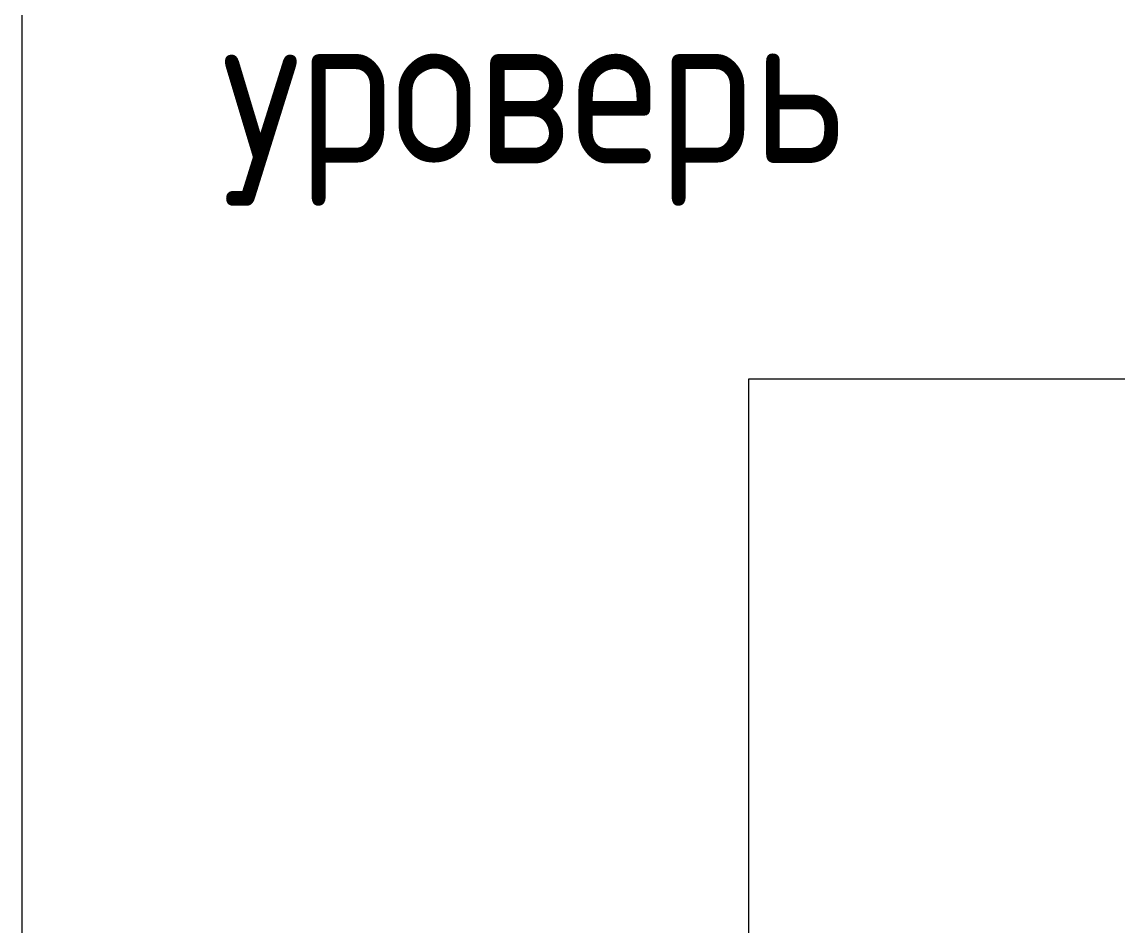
# Model space of a CAD drawing. Header units: millimetres. Extents: x 81037 to 284518, y -8553 to 29000.
# Drawn here: x 114336 to 115751, y 1197 to 2357 of the extents above; entities that cross this region are included whole.
import ezdxf

# ---------------------------------------------------------------- set-up
doc = ezdxf.new("R2010")
doc.units = ezdxf.units.MM
doc.layers.add('A-WALL-IDEN', color=7, linetype='Continuous', lineweight=9)
doc.layers.add('G-ANNO-TEXT-1', color=7, linetype='Continuous', lineweight=9, true_color=0x3c3c3c)
doc.styles.add('GOST Common_1', font='GOST_Common.ttf', dxfattribs={"width": 0.9, "height": 199.9999999999998})

msp = doc.modelspace()

# ---------------------------------------------------------------- linework, layer by layer
at = {"layer": 'A-WALL-IDEN'}
for p, q in [((115268.5792314278, 1899.144571463888), (115751.1189219053, 1899.144571463888)), ((115268.5792314278, 288.6469028456436), (115268.5792314278, 1899.144571463888))]:
    msp.add_line(p, q, dxfattribs=at)
at = {"layer": 'G-ANNO-TEXT-1'}
msp.add_line((114336.0055515045, 503.8256111638148), (114336.0055515045, 2619.405261835257), dxfattribs=at)

# ---------------------------------------------------------------- texts
at = {"layer": 'G-ANNO-TEXT-1', "insert": (114592.2297417255, 2375.446928501923), "char_height": 200, "width": 1111.138875, "attachment_point": 1, "style": 'GOST Common_1'}
msp.add_mtext('уроверь', dxfattribs=at)

doc.saveas('drawing.dxf')
